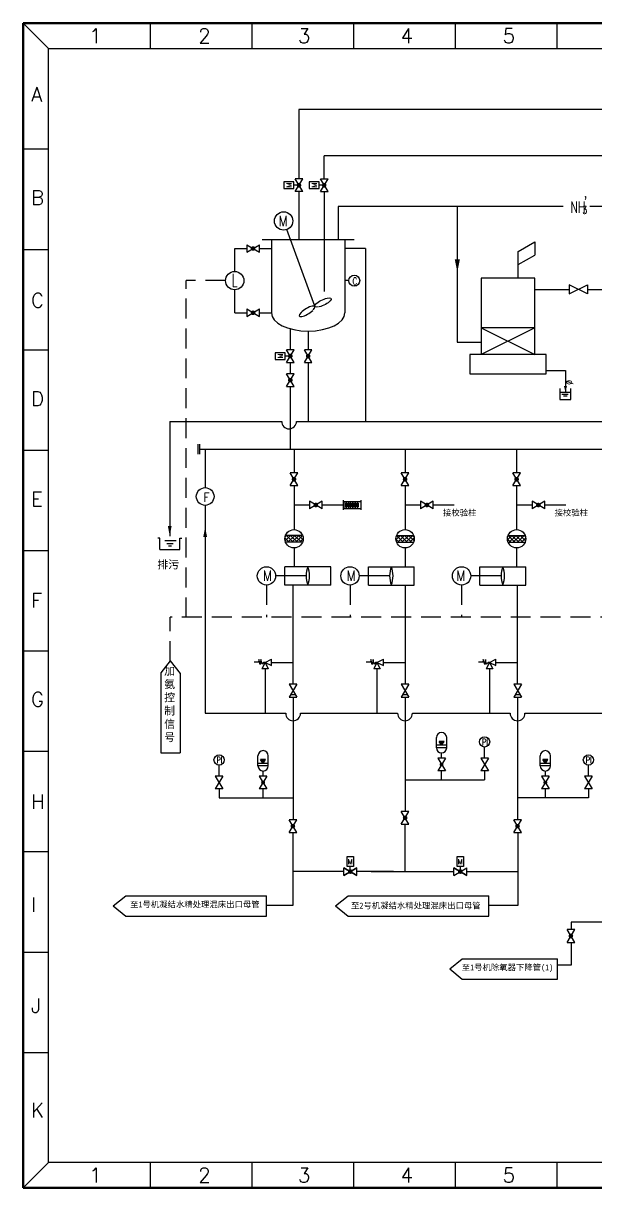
# Model space of a CAD drawing. Extents: x 2152 to 4832, y -715 to -255.
# Drawn here: x 2152.4 to 2296, y -714.8 to -422.5 of the extents above; entities that cross this region are included whole.
import ezdxf
from ezdxf.enums import TextEntityAlignment as Align

# ---------------------------------------------------------------- set-up
doc = ezdxf.new("R2010")
doc.units = 0
doc.header["$LTSCALE"] = 10
doc.header["$MEASUREMENT"] = 0
for name, pattern in [('1', [0]), ('3', [5, 2.5, -1.25, 0, -1.25]), ('CENTER', [2, 1.25, -0.25, 0.25, -0.25]), ('D5', [6.5, 5, -1.5]), ('DASHED', [0.75, 0.5, -0.25]), ('F', [0.75, 0.5, -0.25]), ('J10', [15.75, 10, -1.25, 1, -1.25, 1, -1.25])]:
    doc.linetypes.add(name, pattern=pattern)
doc.layers.get('0').update_dxf_attribs({"linetype": 'CONTINUOUS'})
for name, color, linetype in [('01', 7, 'CONTINUOUS'), ('02', 7, 'CONTINUOUS'), ('04', 2, 'F'), ('1', 1, '3'), ('11', 3, 'CONTINUOUS'), ('3', 7, 'J10'), ('BORDER', 1, 'CONTINUOUS'), ('TEXT', 4, 'CONTINUOUS'), ('结构', 7, 'CENTER')]:
    doc.layers.add(name, color=color, linetype=linetype)
doc.styles.add('HZ', font='geditxt.shx', dxfattribs={"width": 0.7, "bigfont": 'hztxt1.shx'})
doc.styles.get("Standard").update_dxf_attribs({"font": 'geditxt.shx', "width": 0.7, "bigfont": 'hztxt1.shx'})
doc.styles.add('样式 1', font='SIMFANG.TTF', dxfattribs={"height": 2})
doc.styles.add('样式 2', font='txt.shx', dxfattribs={"height": 2})
doc.styles.add('样式 3', font='SIMFANG.TTF', dxfattribs={"height": 1.5})

# ---------------------------------------------------------------- blocks, each defined once
blk = doc.blocks.new('A$C51DE6723')
at = {"layer": '11', "color": 0}
blk.add_lwpolyline([(6.74, 1.32), (5.88, 1.32), (4.98, 0.19), (4.24, 3.16), (3.77, 0), (2.86, 3.11), (2.68, 1.33), (0, 1.33)], dxfattribs=at)
blk = doc.blocks.new('A$C51286362')
at = {"color": 7}
for p, q in [((1.2, 3.51), (1.2, 7.41)), ((1.2, 7.41), (3.8, 7.41)), ((3.8, 7.41), (3.8, 3.51)), ((0, 3), (5, 0)), ((0, 0), (5, 3)), ((0, 0), (0, 3)), ((3.8, 3.51), (1.2, 3.51)), ((2.5, 1.5), (2.5, 3.51))]:
    blk.add_line(p, q, dxfattribs=at)
at = {"layer": '01', "color": 7, "linetype": 'Continuous'}
blk.add_line((5, 0), (5, 3), dxfattribs=at)
at = {"layer": 'TEXT', "color": 7, "const_width": 0.9}
blk.add_lwpolyline([(2.5, 1.05, 1), (2.5, 1.95, 1)], format="xyb", close=True, dxfattribs=at)
at = {"color": 7, "style": 'HZ', "width": 0.8}
blk.add_text('M', height=2, dxfattribs=at).set_placement((2.44, 5.4), align=Align.MIDDLE)

msp = doc.modelspace()

# ---------------------------------------------------------------- hatches: boundary and pattern name
at = {"layer": 'TEXT'}
h = msp.add_hatch(dxfattribs=at)
h.set_pattern_fill('ANSI37', scale=5.76, style=0)
h.set_pattern_definition([(135, (2376.7726, -805.09144), (0.5091169, 0.5091169), []), (45, (2376.7726, -805.09144), (0.5091169, -0.5091169), [])])
h.paths.add_polyline_path([(2222.47, -552.75, 0.096396), (2222.64, -551.88, 0.096396), (2222.47, -551.02), (2218.2, -551.02, 0.096396), (2218.03, -551.88, 0.096396), (2218.2, -552.75)])
h = msp.add_hatch(dxfattribs=at)
h.set_pattern_fill('ANSI37', scale=5.76, style=0)
h.set_pattern_definition([(45, (2091.7644, -805.09144), (-0.5091169, 0.5091169), []), (135, (2091.7644, -805.09144), (-0.5091169, -0.5091169), [])])
h.paths.add_polyline_path([(2250.34, -551.02), (2246.07, -551.02, 0.096396), (2245.9, -551.88, 0.096396), (2246.07, -552.75), (2250.34, -552.75, 0.096396), (2250.51, -551.88, 0.096396)])
h = msp.add_hatch(dxfattribs=at)
h.set_pattern_fill('ANSI37', scale=5.76, style=0)
h.set_pattern_definition([(45, (2119.75086, -805.09144), (-0.5091169, 0.5091169), []), (135, (2119.75086, -805.09144), (-0.5091169, -0.5091169), [])])
h.paths.add_polyline_path([(2278.33, -552.75, 0.096396), (2278.5, -551.88, 0.096396), (2278.33, -551.02), (2274.06, -551.02, 0.096396), (2273.89, -551.88, 0.096396), (2274.06, -552.75)])

# ---------------------------------------------------------------- linework, layer by layer
at = {"color": 7, "linetype": 'ByBlock', "lineweight": 50}
for p, q in [((2152.39, -422.46), (2573.24, -422.46)), ((2152.39, -714.79), (2152.39, -422.46)), ((2573.24, -714.79), (2152.39, -714.79))]:
    msp.add_line(p, q, dxfattribs=at)
at = {"color": 7, "linetype": 'ByBlock', "lineweight": -3}
for p, q in [((2158.69, -428.76), (2152.39, -422.46)), ((2184.21, -422.46), (2184.21, -428.76)), ((2209.72, -422.46), (2209.72, -428.76)), ((2235.24, -422.46), (2235.24, -428.76)), ((2260.75, -422.46), (2260.75, -428.76)), ((2286.27, -422.46), (2286.27, -428.76)), ((2158.69, -454.1), (2152.39, -454.1)), ((2158.69, -479.3), (2152.39, -479.3)), ((2158.69, -504.51), (2152.39, -504.51)), ((2158.69, -529.71), (2152.39, -529.71)), ((2158.69, -554.91), (2152.39, -554.91)), ((2158.69, -580.11), (2152.39, -580.11)), ((2158.69, -605.31), (2152.39, -605.31)), ((2158.69, -630.51), (2152.39, -630.51)), ((2158.69, -655.71), (2152.39, -655.71)), ((2158.69, -680.91), (2152.39, -680.91)), ((2158.69, -708.49), (2152.39, -714.79)), ((2184.21, -708.49), (2184.21, -714.79)), ((2184.21, -708.49), (2184.21, -714.79)), ((2209.72, -708.49), (2209.72, -714.79)), ((2235.24, -708.49), (2235.24, -714.79)), ((2260.75, -708.49), (2260.75, -714.79)), ((2286.27, -708.49), (2286.27, -714.79))]:
    msp.add_line(p, q, dxfattribs=at)
at = {"color": 7, "linetype": 'ByBlock', "lineweight": 30}
for p, q in [((2158.69, -428.76), (2566.94, -428.76)), ((2158.69, -708.49), (2158.69, -428.76)), ((2566.94, -708.49), (2158.69, -708.49))]:
    msp.add_line(p, q, dxfattribs=at)
at = {"color": 3, "linetype": 'Continuous'}
for p, q in [((2221.57, -444.11), (2221.57, -461.53)), ((2398.07, -444.11), (2221.57, -444.11)), ((2221.57, -464.73), (2221.57, -476.7))]:
    msp.add_line(p, q, dxfattribs=at)
at = {"color": 7}
for p, q in [((2220.61, -464.73), (2222.53, -461.53)), ((2222.53, -464.73), (2220.61, -461.53)), ((2226.95, -464.73), (2228.87, -461.53)), ((2228.87, -464.73), (2226.95, -461.53)), ((2217.79, -462.3), (2217.79, -463.96)), ((2220.29, -462.3), (2217.79, -462.3)), ((2217.79, -463.96), (2220.29, -463.96)), ((2220.29, -463.96), (2220.29, -462.3)), ((2221.57, -463.13), (2220.29, -463.13)), ((2222.53, -464.73), (2220.61, -464.73)), ((2224.13, -462.3), (2224.13, -463.96)), ((2226.62, -462.3), (2224.13, -462.3)), ((2224.13, -463.96), (2226.62, -463.96)), ((2226.62, -463.96), (2226.62, -462.3)), ((2227.91, -463.13), (2226.62, -463.13)), ((2226.95, -464.73), (2228.87, -464.73)), ((2208.45, -479.96), (2211.65, -478.04)), ((2208.45, -478.04), (2208.45, -479.96)), ((2208.45, -478.04), (2211.65, -479.96)), ((2212.36, -476.7), (2235.4, -476.7)), ((2214.66, -476.7), (2214.66, -495.13)), ((2233.09, -476.7), (2233.09, -495.13)), ((2208.45, -496.09), (2211.65, -494.17)), ((2208.45, -494.17), (2211.65, -496.09)), ((2208.45, -494.17), (2208.45, -496.09)), ((2215.62, -505.19), (2215.62, -506.85)), ((2218.11, -505.19), (2215.62, -505.19)), ((2218.11, -506.85), (2218.11, -505.19)), ((2218.44, -507.62), (2220.36, -504.42)), ((2220.36, -507.62), (2218.44, -504.42)), ((2222.92, -507.62), (2224.84, -504.42)), ((2224.84, -507.62), (2222.92, -504.42)), ((2215.62, -506.85), (2218.11, -506.85)), ((2219.4, -506.02), (2218.11, -506.02)), ((2218.44, -507.62), (2220.36, -507.62)), ((2222.92, -507.62), (2224.84, -507.62)), ((2218.44, -513.66), (2220.36, -510.46)), ((2220.36, -513.66), (2218.44, -510.46)), ((2218.44, -513.66), (2220.36, -513.66)), ((2198.03, -529.38), (2198.03, -539.04)), ((2221.29, -538.54), (2219.37, -535.34)), ((2219.37, -538.54), (2221.29, -535.34)), ((2247.25, -538.54), (2249.17, -535.34)), ((2249.17, -538.54), (2247.25, -535.34)), ((2277.15, -538.54), (2275.23, -535.34)), ((2275.23, -538.54), (2277.15, -535.34)), ((2219.37, -538.54), (2221.29, -538.54)), ((2247.25, -538.54), (2249.17, -538.54)), ((2275.23, -538.54), (2277.15, -538.54)), ((2198.03, -543.48), (2198.03, -595.68)), ((2222.47, -551.02), (2218.2, -551.02)), ((2246.07, -551.02), (2250.34, -551.02)), ((2274.06, -551.02), (2278.33, -551.02)), ((2222.47, -552.75), (2218.2, -552.75)), ((2246.07, -552.75), (2250.34, -552.75)), ((2274.06, -552.75), (2278.33, -552.75)), ((2248.21, -558.89), (2248.21, -558.89)), ((2213.05, -582.9), (2212.24, -584.51)), ((2213.85, -584.51), (2212.24, -584.51)), ((2213.05, -582.9), (2214.66, -582.1)), ((2213.05, -582.9), (2213.85, -584.51)), ((2213.05, -582.9), (2214.66, -583.71)), ((2214.66, -583.71), (2214.66, -582.1)), ((2241.15, -582.9), (2240.35, -584.51)), ((2241.96, -584.51), (2240.35, -584.51)), ((2241.15, -582.9), (2242.77, -582.1)), ((2241.15, -582.9), (2242.77, -583.71)), ((2241.15, -582.9), (2241.96, -584.51)), ((2242.77, -583.71), (2242.77, -582.1)), ((2219.14, -588.41), (2221.06, -591.61)), ((2221.06, -588.41), (2219.14, -591.61)), ((2221.06, -588.41), (2219.14, -588.41)), ((2249.17, -588.41), (2247.25, -588.41)), ((2249.17, -588.41), (2247.25, -591.61)), ((2247.25, -588.41), (2249.17, -591.61)), ((2277.38, -588.41), (2275.46, -588.41)), ((2277.38, -588.41), (2275.46, -591.61)), ((2275.46, -588.41), (2277.38, -591.61)), ((2256.08, -604.37), (2256.08, -601.8)), ((2258.64, -604.37), (2258.64, -601.8)), ((2211.28, -608.9), (2211.28, -606.34)), ((2213.84, -608.9), (2213.84, -606.34)), ((2258.32, -606.93), (2256.4, -610.13)), ((2256.4, -606.93), (2258.32, -610.13)), ((2258.32, -606.93), (2256.4, -606.93)), ((2269.12, -606.93), (2267.2, -610.13)), ((2267.2, -606.93), (2269.12, -610.13)), ((2269.12, -606.93), (2267.2, -606.93)), ((2282.11, -608.9), (2282.11, -606.34)), ((2284.68, -608.9), (2284.68, -606.34)), ((2202.48, -611.47), (2200.56, -611.47)), ((2200.56, -611.47), (2202.48, -614.67)), ((2202.48, -611.47), (2200.56, -614.67)), ((2213.52, -611.46), (2211.6, -614.67)), ((2211.6, -611.46), (2213.52, -614.67)), ((2213.52, -611.46), (2211.6, -611.46)), ((2284.36, -611.46), (2282.44, -614.67)), ((2282.44, -611.46), (2284.36, -614.67)), ((2284.36, -611.46), (2282.44, -611.46)), ((2295.16, -611.47), (2293.24, -614.67)), ((2293.24, -611.47), (2295.16, -614.67)), ((2295.16, -611.47), (2293.24, -611.47)), ((2221, -625.63), (2219.08, -622.43)), ((2219.08, -625.63), (2221, -622.43)), ((2249.17, -623.53), (2247.25, -620.33)), ((2247.25, -623.53), (2249.17, -620.33)), ((2277.38, -625.63), (2275.46, -622.43)), ((2275.46, -625.63), (2277.38, -622.43)), ((2247.25, -623.53), (2249.17, -623.53)), ((2219.08, -625.63), (2221, -625.63)), ((2275.46, -625.63), (2277.38, -625.63)), ((2236.06, -636.38), (2232.86, -634.46)), ((2236.06, -634.46), (2232.86, -636.38)), ((2236.06, -636.38), (2236.06, -634.46)), ((2260.47, -636.38), (2263.67, -634.46)), ((2260.47, -636.38), (2260.47, -634.46)), ((2290.77, -653.19), (2288.85, -649.99)), ((2288.85, -653.19), (2290.77, -649.99)), ((2288.85, -653.19), (2290.77, -653.19))]:
    msp.add_line(p, q, dxfattribs=at)
at = {"color": 4, "linetype": 'ByBlock'}
for p, q in [((2287.85, -468.46), (2231.37, -468.46)), ((2231.37, -468.46), (2231.37, -476.7)), ((2261.31, -468.46), (2261.31, -502.49)), ((2349.25, -468.46), (2294.57, -468.46)), ((2261.31, -502.49), (2267.32, -502.49))]:
    msp.add_line(p, q, dxfattribs=at)
at = {"color": 6, "linetype": 'DASHED'}
for p, q in [((2193.26, -571.59), (2193.26, -487.07)), ((2203.14, -487.07), (2193.26, -487.07)), ((2213.42, -563.5), (2213.42, -571.59)), ((2234.38, -563.5), (2234.38, -571.59)), ((2262.37, -563.5), (2262.37, -571.59)), ((2309.71, -571.59), (2189.27, -571.59)), ((2189.27, -582.54), (2189.27, -571.59))]:
    msp.add_line(p, q, dxfattribs=at)
at = {"color": 0, "linetype": 'ByBlock'}
for p, q in [((2289.39, -490.42), (2294, -488.12)), ((2294, -490.42), (2289.39, -488.12)), ((2289.4, -488.12), (2289.4, -490.42)), ((2294, -488.12), (2294, -490.42)), ((2287.05, -514.15), (2287.05, -516.92)), ((2289.82, -516.92), (2289.82, -514.15)), ((2287.05, -515.07), (2289.82, -515.07)), ((2287.05, -516.92), (2289.82, -516.92)), ((2287.52, -515.54), (2289.13, -515.54)), ((2287.98, -516), (2288.9, -516))]:
    msp.add_line(p, q, dxfattribs=at)
at = {"color": 7, "linetype": 'Continuous'}
for p, q in [((2189.14, -522.42), (2217.23, -522.42)), ((2220.95, -522.42), (2225.61, -522.42)), ((2223.88, -522.42), (2345.29, -522.42))]:
    msp.add_line(p, q, dxfattribs=at)
at = {"color": 1}
for p, q in [((2227.4, -542.44), (2224.2, -544.36)), ((2227.4, -544.36), (2224.2, -542.44)), ((2227.4, -544.36), (2227.4, -542.44)), ((2255.28, -542.44), (2252.08, -544.36)), ((2255.28, -544.36), (2252.08, -542.44)), ((2255.28, -544.36), (2255.28, -542.44)), ((2283.26, -542.44), (2280.06, -544.36)), ((2283.26, -544.36), (2280.06, -542.44)), ((2283.26, -544.36), (2283.26, -542.44))]:
    msp.add_line(p, q, dxfattribs=at)
at = {"color": 6}
for q in [(2186.9, -585.57), (2191.74, -585.71)]:
    msp.add_line((2189.27, -582.54), q, dxfattribs=at)
at = {"color": 6, "linetype": '1'}
for p, q in [((2186.9, -585.57), (2186.9, -605.6)), ((2191.74, -585.71), (2191.74, -605.6))]:
    msp.add_line(p, q, dxfattribs=at)
at = {"color": 4, "linetype": 'ByBlock'}
msp.add_lwpolyline([(2261.31, -484.94, 0, 1.28, 0), (2261.31, -481.74, 1.28, 1.28, 0)], format="xyseb", dxfattribs=at)
at = {"color": 7}
for points in [[(2189.14, -551.19, 0, 0.96, 0), (2189.14, -548.63, 0.96, 0.96, 0)], [(2198.03, -548.89, 0, 0.96, 0), (2198.03, -551.45, 0.96, 0.96, 0)]]:
    msp.add_lwpolyline(points, format="xyseb", dxfattribs=at)
for centre, radius in [((2205.45, -487.07), 2.3), ((2235.44, -487.07), 1.38), ((2220.33, -551.88), 2.3), ((2248.21, -551.88), 2.3), ((2276.19, -551.88), 2.3)]:
    msp.add_circle(centre, radius, dxfattribs=at)
for centre, start, end in [((2257.36, -601.8), 0, 180), ((2212.56, -606.34), 0, 180), ((2257.36, -604.37), 180, 0), ((2283.4, -606.34), 0, 180), ((2212.56, -608.9), 180, 0), ((2283.4, -608.9), 180, 0)]:
    msp.add_arc(centre, 1.28, start, end, dxfattribs=at)
at = {"layer": '01', "color": 1}
for p, q in [((2227.91, -461.53), (2227.91, -455.73)), ((2349.35, -455.73), (2227.91, -455.73)), ((2227.91, -464.73), (2227.91, -489.76)), ((2219.4, -499.16), (2219.4, -504.42)), ((2219.4, -507.62), (2219.4, -510.46)), ((2219.4, -513.66), (2219.4, -529.38)), ((2196.72, -529.38), (2447.97, -529.38)), ((2220.33, -529.38), (2220.33, -535.34)), ((2248.23, -529.38), (2248.23, -535.34)), ((2276.19, -529.38), (2276.19, -535.34)), ((2220.33, -538.54), (2220.33, -549.58)), ((2248.21, -538.54), (2248.21, -549.58)), ((2276.19, -538.54), (2276.19, -549.58)), ((2224.2, -542.44), (2224.2, -544.36)), ((2252.08, -542.44), (2252.08, -544.36)), ((2280.06, -542.44), (2280.06, -544.36)), ((2220.33, -554.19), (2220.33, -558.89)), ((2248.21, -554.19), (2248.21, -558.89)), ((2220.1, -588.41), (2220.1, -563.5)), ((2248.21, -563.5), (2248.21, -588.41)), ((2276.42, -588.41), (2276.42, -563.5)), ((2220.1, -591.61), (2220.1, -622.43)), ((2248.21, -591.61), (2248.21, -620.33)), ((2276.42, -591.61), (2276.42, -622.43)), ((2248.26, -635.42), (2248.21, -623.53)), ((2220.04, -625.63), (2220.04, -643.91)), ((2276.48, -625.63), (2276.48, -643.91)), ((2232.86, -635.42), (2220.04, -635.42)), ((2245.28, -635.42), (2236.06, -635.42)), ((2239.68, -635.42), (2248.26, -635.42)), ((2248.26, -635.42), (2256.76, -635.42)), ((2251.24, -635.42), (2260.47, -635.42)), ((2263.67, -635.42), (2276.48, -635.42)), ((2174.93, -644.05), (2178.1, -641.49)), ((2178.1, -641.49), (2213.4, -641.49)), ((2213.4, -646.61), (2213.4, -641.49)), ((2230.76, -644.05), (2233.92, -641.49)), ((2233.92, -641.49), (2269.22, -641.49)), ((2269.22, -646.61), (2269.22, -641.49)), ((2174.93, -644.05), (2178.1, -646.61)), ((2220.04, -643.91), (2213.4, -643.91)), ((2230.76, -644.05), (2233.92, -646.61)), ((2276.48, -643.91), (2269.22, -643.91)), ((2178.1, -646.61), (2213.4, -646.61)), ((2233.92, -646.61), (2269.22, -646.61)), ((2316.33, -648.16), (2289.86, -648.16)), ((2289.86, -648.16), (2289.86, -649.99)), ((2289.86, -653.19), (2289.86, -658.94)), ((2259.39, -659.85), (2262.56, -657.29)), ((2262.56, -657.29), (2286.41, -657.29)), ((2286.41, -662.41), (2286.41, -657.29)), ((2259.39, -659.85), (2262.56, -662.41)), ((2289.86, -658.94), (2286.41, -658.94)), ((2262.56, -662.41), (2286.41, -662.41))]:
    msp.add_line(p, q, dxfattribs=at)
at = {"layer": '01', "color": 7, "linetype": 'Continuous'}
for p, q in [((2222.53, -461.53), (2220.61, -461.53)), ((2226.95, -461.53), (2228.87, -461.53)), ((2229.55, -558.89), (2218.03, -558.89)), ((2218.03, -563.5), (2218.03, -558.89)), ((2218.03, -563.5), (2218.03, -558.89)), ((2229.55, -563.5), (2229.55, -558.89)), ((2238.99, -558.89), (2250.51, -558.89)), ((2238.99, -563.5), (2238.99, -558.89)), ((2250.51, -563.5), (2250.51, -558.89)), ((2266.98, -558.89), (2278.5, -558.89)), ((2266.98, -563.5), (2266.98, -558.89)), ((2278.5, -563.5), (2278.5, -558.89)), ((2229.55, -563.5), (2218.03, -563.5)), ((2238.99, -563.5), (2250.51, -563.5)), ((2266.98, -563.5), (2278.5, -563.5)), ((2258.32, -610.13), (2256.4, -610.13)), ((2269.12, -610.13), (2267.2, -610.13)), ((2202.48, -614.67), (2200.56, -614.67)), ((2213.52, -614.67), (2211.6, -614.67)), ((2284.36, -614.67), (2282.44, -614.67)), ((2295.16, -614.67), (2293.24, -614.67)), ((2232.86, -636.38), (2232.86, -634.46)), ((2263.67, -636.38), (2263.67, -634.46))]:
    msp.add_line(p, q, dxfattribs=at)
at = {"layer": '01', "color": 7}
for p, q in [((2211.65, -479.96), (2211.65, -478.04)), ((2211.65, -496.09), (2211.65, -494.17)), ((2220.36, -504.42), (2218.44, -504.42)), ((2224.84, -504.42), (2222.92, -504.42)), ((2220.36, -510.46), (2218.44, -510.46)), ((2196.28, -530.66), (2196.28, -528.1)), ((2196.72, -530.66), (2196.72, -528.1)), ((2221.29, -535.34), (2219.37, -535.34)), ((2249.17, -535.34), (2247.25, -535.34)), ((2277.15, -535.34), (2275.23, -535.34)), ((2219.14, -591.61), (2221.06, -591.61)), ((2220.72, -591.04), (2219.48, -591.04)), ((2247.25, -591.61), (2249.17, -591.61)), ((2248.83, -591.04), (2247.59, -591.04)), ((2275.46, -591.61), (2277.38, -591.61)), ((2277.05, -591.04), (2275.8, -591.04)), ((2198.03, -595.68), (2218.24, -595.68)), ((2221.96, -595.68), (2246.33, -595.68)), ((2250.05, -595.68), (2274.56, -595.68)), ((2278.29, -595.68), (2314.53, -595.68)), ((2221, -622.43), (2219.08, -622.43)), ((2249.17, -620.33), (2247.25, -620.33)), ((2277.38, -622.43), (2275.46, -622.43)), ((2290.77, -649.99), (2288.85, -649.99))]:
    msp.add_line(p, q, dxfattribs=at)
at = {"layer": '01'}
for p, q in [((2238.28, -479), (2238.28, -522.42)), ((2268.16, -610.13), (2268.16, -612.37)), ((2201.52, -614.67), (2201.52, -616.91)), ((2294.2, -614.67), (2294.2, -616.91)), ((2201.52, -616.91), (2220.04, -616.91)), ((2294.2, -616.91), (2276.42, -616.91)), ((2263.67, -636.38), (2260.47, -634.46))]:
    msp.add_line(p, q, dxfattribs=at)
at = {"layer": '01', "color": 0}
for p, q in [((2232.65, -542.17), (2232.65, -544.64)), ((2232.65, -542.51), (2237.13, -542.51)), ((2237.13, -542.17), (2237.13, -544.64)), ((2232.65, -544.3), (2237.13, -544.3))]:
    msp.add_line(p, q, dxfattribs=at)
at = {"layer": '01', "color": 7}
for centre, radius in [((2217.72, -472.09), 2.3), ((2198.03, -541.26), 2.22), ((2268.16, -602.87), 1.28), ((2201.52, -607.41), 1.28), ((2294.2, -607.41), 1.28)]:
    msp.add_circle(centre, radius, dxfattribs=at)
at = {"layer": '01', "color": 7, "linetype": 'Continuous'}
for centre in [(2213.42, -561.19), (2234.38, -561.19), (2262.37, -561.19)]:
    msp.add_circle(centre, 2.3, dxfattribs=at)
at = {"layer": '01'}
for centre in [(2219.09, -522.42), (2220.1, -595.68), (2248.19, -595.68), (2276.42, -595.68)]:
    msp.add_arc(centre, 1.86, 180, 0, dxfattribs=at)
at = {"layer": '01', "color": 7}
msp.add_ellipse((2223.88, -495.13), major_axis=(9.22, 0), ratio=0.5, start_param=3.141593, end_param=6.283185, dxfattribs=at)
at = {"layer": '02', "color": 0}
for p, q in [((2233.09, -542.73), (2233.09, -544.07)), ((2233.32, -542.95), (2233.32, -543.85)), ((2233.54, -542.73), (2233.54, -544.07)), ((2233.77, -542.95), (2233.77, -543.85)), ((2233.99, -542.73), (2233.99, -544.07)), ((2234.21, -542.95), (2234.21, -543.85)), ((2234.44, -542.73), (2234.44, -544.07)), ((2234.66, -542.95), (2234.66, -543.85)), ((2234.89, -542.73), (2234.89, -544.07)), ((2235.11, -542.95), (2235.11, -543.85)), ((2235.33, -542.73), (2235.33, -544.07)), ((2235.56, -542.95), (2235.56, -543.85)), ((2235.78, -542.73), (2235.78, -544.07)), ((2236.01, -542.95), (2236.01, -543.85)), ((2236.23, -542.73), (2236.23, -544.07)), ((2236.45, -542.95), (2236.45, -543.85))]:
    msp.add_line(p, q, dxfattribs=at)
at = {"layer": '04', "color": 7, "linetype": 'D5', "ltscale": 0.3}
msp.add_line((2234.06, -487.07), (2233.09, -487.07), dxfattribs=at)
at = {"layer": '1', "color": 0, "linetype": 'ByBlock'}
for p, q in [((2276.6, -479.72), (2280.76, -477.32)), ((2280.76, -477.32), (2280.76, -480.64)), ((2276.6, -486.44), (2276.6, -479.72)), ((2276.6, -483.04), (2280.76, -480.64)), ((2280.76, -486.44), (2267.32, -486.44)), ((2267.32, -486.44), (2267.32, -505.64)), ((2280.76, -505.64), (2280.76, -486.44)), ((2280.76, -498.92), (2267.32, -505.64)), ((2267.32, -498.92), (2280.76, -505.64)), ((2283.64, -509.61), (2288.44, -509.61)), ((2283.64, -509.61), (2288.44, -509.61)), ((2288.44, -509.61), (2288.44, -515.07))]:
    msp.add_line(p, q, dxfattribs=at)
at = {"layer": '1', "color": 5, "linetype": 'ByBlock'}
for p, q in [((2280.76, -489.27), (2289.4, -489.27)), ((2294, -489.27), (2303.17, -489.27))]:
    msp.add_line(p, q, dxfattribs=at)
at = {"layer": '1', "color": 0, "linetype": 'ByBlock'}
msp.add_lwpolyline([(2280.76, -498.92), (2267.32, -498.92)], dxfattribs=at)
msp.add_lwpolyline([(2264.44, -510.44), (2283.64, -510.44), (2283.64, -505.64), (2264.44, -505.64)], close=True, dxfattribs=at)
at = {"layer": '11', "color": 1}
for p, q in [((2224.2, -543.4), (2220.33, -543.4)), ((2224.2, -543.4), (2220.33, -543.4)), ((2232.65, -543.4), (2227.4, -543.4)), ((2252.08, -543.4), (2248.21, -543.4)), ((2252.08, -543.4), (2248.21, -543.4)), ((2260.52, -543.4), (2255.28, -543.4)), ((2280.06, -543.4), (2276.19, -543.4)), ((2280.06, -543.4), (2276.19, -543.4)), ((2288.51, -543.4), (2283.26, -543.4))]:
    msp.add_line(p, q, dxfattribs=at)
at = {"layer": '3', "color": 0, "linetype": 'ByBlock'}
msp.add_lwpolyline([(2288.44, -515.07, 0, 0.768, 0), (2288.44, -513.54, 0.768, 0.768, 0)], format="xyseb", dxfattribs=at)
at = {"layer": 'BORDER', "color": 7}
for p, q in [((2186.64, -551.71, 0.23), (2186.13, -551.71, 0.23)), ((2186.64, -554.59, 0.23), (2186.64, -551.71, 0.23)), ((2187.91, -552.33, 0.23), (2190.77, -552.33, 0.23)), ((2191.66, -554.59, 0.23), (2191.66, -551.71, 0.23)), ((2191.66, -551.71, 0.23), (2192.19, -551.71, 0.23)), ((2186.64, -554.59, 0.23), (2191.66, -554.59, 0.23)), ((2188.43, -553.02), (2190.04, -553.02)), ((2188.8, -553.67), (2189.56, -553.67))]:
    msp.add_line(p, q, dxfattribs=at)
at = {"layer": 'TEXT', "color": 7, "linetype": 'Continuous'}
for p, q in [((2225.52, -493.51), (2218.51, -474.25)), ((2205.45, -479), (2208.45, -479)), ((2205.45, -484.76), (2205.45, -479)), ((2211.65, -479), (2214.66, -479)), ((2238.28, -479), (2233.09, -479)), ((2205.45, -495.13), (2205.45, -489.37)), ((2205.45, -495.13), (2208.45, -495.13)), ((2211.65, -495.13), (2214.66, -495.13)), ((2223.88, -499.74), (2223.88, -504.42)), ((2223.88, -507.62), (2223.88, -522.42)), ((2220.33, -529.38), (2220.33, -532.78)), ((2276.19, -529.38), (2276.19, -532.78)), ((2276.19, -538.54), (2276.19, -547.27)), ((2276.19, -554.19), (2276.19, -558.89)), ((2223.34, -561.19), (2215.72, -561.19)), ((2223.34, -561.19), (2215.72, -561.19)), ((2244.31, -561.19), (2236.69, -561.19)), ((2272.29, -561.19), (2264.67, -561.19)), ((2258.64, -603.72), (2256.08, -603.72)), ((2258.64, -604.37), (2256.08, -604.37)), ((2258, -602.76), (2256.72, -602.76)), ((2257.36, -603.72), (2256.72, -602.76)), ((2257.36, -603.72), (2258, -602.76)), ((2268.16, -606.93), (2268.16, -604.16)), ((2213.2, -607.3), (2211.92, -607.3)), ((2212.56, -608.26), (2211.92, -607.3)), ((2212.56, -608.26), (2213.2, -607.3)), ((2257.36, -606.93), (2257.36, -605.65)), ((2284.04, -607.3), (2282.75, -607.3)), ((2283.4, -608.26), (2282.75, -607.3)), ((2283.4, -608.26), (2284.04, -607.3)), ((2201.52, -611.47), (2201.52, -608.69)), ((2213.84, -608.26), (2211.28, -608.26)), ((2213.84, -608.9), (2211.28, -608.9)), ((2212.56, -611.46), (2212.56, -610.18)), ((2257.36, -612.37), (2257.36, -610.13)), ((2284.68, -608.26), (2282.11, -608.26)), ((2284.68, -608.9), (2282.11, -608.9)), ((2283.4, -611.46), (2283.4, -610.18)), ((2294.2, -611.47), (2294.2, -608.69)), ((2212.56, -616.91), (2212.56, -614.67)), ((2283.4, -616.91), (2283.4, -614.67))]:
    msp.add_line(p, q, dxfattribs=at)
at = {"layer": 'TEXT', "color": 7, "linetype": 'D5'}
msp.add_line((2244.31, -561.19), (2236.69, -561.19), dxfattribs=at)
at = {"layer": 'TEXT', "color": 7}
for p, q in [((2213.05, -584.51), (2213.05, -595.68)), ((2214.66, -582.9), (2220.1, -582.9)), ((2241.15, -584.51), (2241.15, -595.68)), ((2242.77, -582.9), (2248.21, -582.9)), ((2269.37, -582.9), (2268.57, -584.51)), ((2270.18, -584.51), (2268.57, -584.51)), ((2269.37, -582.9), (2270.98, -582.1)), ((2269.37, -582.9), (2270.98, -583.71)), ((2269.37, -582.9), (2270.18, -584.51)), ((2269.37, -584.51), (2269.37, -595.68)), ((2270.98, -583.71), (2270.98, -582.1)), ((2270.98, -582.9), (2276.43, -582.9)), ((2248.26, -612.37), (2268.16, -612.37))]:
    msp.add_line(p, q, dxfattribs=at)
for points, const_width in [([(2221.29, -463.13, 1), (2221.86, -463.13, 1)], 0.576), ([(2227.62, -463.13, 1), (2228.19, -463.13, 1)], 0.576), ([(2209.77, -479, 1), (2210.34, -479, 1)], 0.576), ([(2209.77, -495.13, 1), (2210.34, -495.13, 1)], 0.576), ([(2219.4, -506.31, 1), (2219.4, -505.73, 1)], 0.576), ([(2223.88, -506.31, 1), (2223.88, -505.73, 1)], 0.576), ([(2219.4, -512.35, 1), (2219.4, -511.77, 1)], 0.576), ([(2220.33, -537.23, 1), (2220.33, -536.65, 1)], 0.576), ([(2248.21, -537.23, 1), (2248.21, -536.65, 1)], 0.576), ([(2276.19, -537.23, 1), (2276.19, -536.65, 1)], 0.576), ([(2257.6, -608.53, -1), (2257.12, -608.53, -1)], 0.48), ([(2212.8, -613.06, -1), (2212.32, -613.06, -1)], 0.48), ([(2283.64, -613.06, -1), (2283.16, -613.06, -1)], 0.48), ([(2248.21, -622.22, 1), (2248.21, -621.64, 1)], 0.576), ([(2220.04, -624.32, 1), (2220.04, -623.74, 1)], 0.576), ([(2276.42, -624.32, 1), (2276.42, -623.74, 1)], 0.576), ([(2234.46, -635.71, 1), (2234.46, -635.13, 1)], 0.576), ([(2262.07, -635.71, 1), (2262.07, -635.13, 1)], 0.576), ([(2289.81, -651.87, 1), (2289.81, -651.3, 1)], 0.576)]:
    msp.add_lwpolyline(points, format="xyb", close=True, dxfattribs=dict(at, const_width=const_width))
at = {"layer": 'TEXT', "color": 1, "const_width": 0.576}
for points in [[(2226.09, -543.4, 1), (2225.51, -543.4, 1)], [(2253.96, -543.4, 1), (2253.39, -543.4, 1)], [(2281.95, -543.4, 1), (2281.37, -543.4, 1)]]:
    msp.add_lwpolyline(points, format="xyb", close=True, dxfattribs=at)
at = {"layer": 'TEXT', "color": 7, "linetype": 'Continuous'}
for centre, start, end in [((2229.55, -561.19), 158.2028, 201.8095), ((2218.03, -561.19), 338.2021, 21.8061), ((2250.51, -561.19), 158.2028, 201.8095), ((2238.99, -561.19), 338.2021, 21.8061), ((2278.5, -561.19), 158.2028, 201.8095), ((2266.98, -561.19), 338.2021, 21.8061)]:
    msp.add_arc(centre, 6.2, start, end, dxfattribs=at)
msp.add_ellipse((2223.6, -494.77), major_axis=(1.92, 1.21), ratio=0.302622, start_param=-0.867011, end_param=5.34207, dxfattribs=at)
at = {"layer": 'TEXT', "color": 7, "linetype": 'Continuous', "extrusion": (0, 0, -1)}
msp.add_ellipse((2227.6, -492.56), major_axis=(2.05, 0.98), ratio=0.302622, start_param=2.274582, end_param=8.483663, dxfattribs=at)
at = {"layer": 'TEXT', "color": 7}
for points in [[(2257.36, -603.72), (2258, -602.76), (2256.72, -602.76)], [(2212.56, -608.26), (2213.2, -607.3), (2211.92, -607.3)], [(2283.4, -608.26), (2284.04, -607.3), (2282.75, -607.3)]]:
    msp.add_solid(points, dxfattribs=at)
at = {"layer": '结构', "color": 7, "linetype": 'ByBlock'}
msp.add_line((2189.14, -522.42), (2189.14, -551.19), dxfattribs=at)
at = {"layer": '结构', "color": 6, "linetype": 'ByBlock'}
msp.add_line((2186.9, -605.6), (2191.74, -605.6), dxfattribs=at)

# ---------------------------------------------------------------- block references
at = {"layer": '01', "color": 0, "xscale": 0.6400000000000001, "yscale": 0.6400000000000001, "zscale": 0.6400000000000001}
for p in [(2232.86, -636.38), (2260.47, -636.38)]:
    msp.add_blockref('A$C51286362', p, dxfattribs=at)
at = {"layer": 'TEXT', "color": 7, "xscale": 0.4031999999999971, "yscale": 0.4031999999999971, "zscale": 0.4031999999999971}
for p in [(2210.33, -583.43), (2238.44, -583.43)]:
    msp.add_blockref('A$C51DE6723', p, dxfattribs=at)
at = {"layer": 'TEXT', "color": 0, "xscale": 0.4031999999999971, "yscale": 0.4031999999999971, "zscale": 0.4031999999999971}
msp.add_blockref('A$C51DE6723', (2266.66, -583.43), dxfattribs=at)

# ---------------------------------------------------------------- texts
at = {"color": 7, "linetype": 'ByBlock', "lineweight": -3, "style": '样式 2'}
for s, p in [('1', (2168.95, -427.42)), ('2', (2196.29, -427.42)), ('3', (2221.33, -427.42)), ('4', (2247.07, -427.42)), ('5', (2272.71, -427.42)), ('A', (2154.35, -442.12)), ('B', (2154.35, -468.02)), ('C', (2154.35, -493.8)), ('D', (2154.35, -518.53)), ('E', (2154.35, -543.73)), ('F', (2154.35, -569.16)), ('G', (2154.35, -594.01)), ('H', (2154.35, -619.67)), ('I', (2154.35, -645.57)), ('J', (2154.35, -670.88)), ('K', (2154.35, -697.13)), ('1', (2168.95, -713.45)), ('2', (2196.29, -713.45)), ('3', (2221.33, -713.45)), ('4', (2247.07, -713.45)), ('5', (2272.71, -713.45))]:
    msp.add_text(s, height=3.62, dxfattribs=at).set_placement(p)
at = {"color": 7, "style": 'HZ', "width": 0.8}
for p in [(2219.08, -463.09), (2225.41, -463.09), (2216.9, -505.98)]:
    msp.add_text('M', height=1.28, rotation=90, dxfattribs=at).set_placement(p, align=Align.MIDDLE)
at = {"color": 7, "style": 'HZ', "width": 0.6}
for s, height, p in [('L', 3.2, (2204.76, -488.6)), ('C', 1.92, (2235.04, -488.17))]:
    msp.add_text(s, height=height, dxfattribs=at).set_placement(p)
at = {"color": 7, "style": '样式 3'}
for s, p in [('至1号机凝结水精处理混床出口母管', (2179.18, -644.42)), ('至2号机凝结水精处理混床出口母管', (2234.64, -644.71)), ('至1号机除氧器下降管(1)', (2262.41, -660.24))]:
    msp.add_text(s, height=1.5, dxfattribs=at).set_placement(p)
at = {"layer": '01', "insert": (2187.74, -584.05), "char_height": 2, "attachment_point": 1, "style": '样式 1'}
msp.add_mtext_dynamic_manual_height_columns('加\\P氨\\P控\\P制\\P信\\P号', width=4.8384, gutter_width=7.5, heights=[0], dxfattribs=at)
at = {"layer": '1', "color": 0, "linetype": 'ByBlock', "style": 'HZ', "width": 0.7}
for s, height, p in [('NH', 2.88, (2289.67, -470.05)), ("'", 2.88, (2293.02, -468.81)), ('3', 1.92, (2292.71, -470.33))]:
    msp.add_text(s, height=height, dxfattribs=at).set_placement(p)
msp.add_text('∅', height=1.92, rotation=90, dxfattribs=at).set_placement((2290.37, -513.2))
at = {"layer": 'TEXT', "color": 7, "linetype": 'Continuous', "style": 'HZ', "width": 0.85}
for s, height, p in [('M', 2.58, (2216.44, -473.36)), ('F', 2.3, (2197.61, -542.6)), ('M', 2.58, (2212.58, -562.46)), ('M', 2.58, (2233.54, -562.46)), ('M', 2.58, (2261.09, -562.46))]:
    msp.add_text(s, height=height, dxfattribs=at).set_placement(p)
at = {"layer": 'TEXT', "color": 0, "linetype": 'Continuous', "style": '样式 3'}
for p in [(2257.72, -546.09), (2285.71, -546.09)]:
    msp.add_text('接校验柱', height=1.5, dxfattribs=at).set_placement(p)
at = {"layer": 'TEXT', "color": 7, "linetype": 'Continuous', "style": '样式 1'}
msp.add_text('排污', height=2, dxfattribs=at).set_placement((2186.02, -559.35))
at = {"layer": 'TEXT', "color": 7, "linetype": 'Continuous', "width": 0.7}
for p in [(2267.53, -603.71), (2200.89, -608.24), (2293.56, -608.24)]:
    msp.add_text('PI', height=1.6, dxfattribs=at).set_placement(p)

doc.saveas('drawing.dxf')
